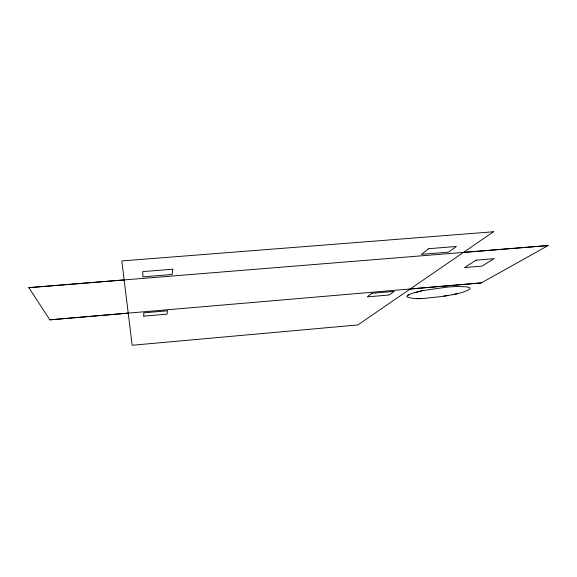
<?xml version="1.0" encoding="UTF-8"?>
<svg xmlns="http://www.w3.org/2000/svg" width="577" height="577" viewBox="0 0 577 577"><rect width="100%" height="100%" fill="white"/><g stroke="black" fill="none" stroke-linecap="round" stroke-linejoin="round"><path stroke-width="0.87" d="M407.744 295.287L406.771 296.802C416.832 300.704 428.603 297.407 439.155 296.874C449.425 295.02 460.468 294.364 469.721 289.2L470.125 288.45L469.736 287.779L466.613 286.827L456.674 286.502L447.485 287.05L422.703 290.606L411.754 293.469L407.744 295.287L409.381 294.4M28.85 287.635L49.824 319.838L481.305 282.903L548.15 245.542L28.85 287.656L124.149 279.932M414.82 292.525L422.703 290.606M453.096 294.58L457.222 293.679M443.958 296.189L448.646 295.424M128.217 313.131L49.824 319.838M410.204 288.99L481.305 282.903M143.803 316.146L167.106 314.119L167.525 310.787L143.723 312.849L143.803 316.124M463.446 252.416L548.15 245.542M417.056 298.533L420.878 298.46M172.804 269.192L172.134 274.486L142.887 276.852L142.764 271.601L172.804 269.214M371.855 293.289L367.275 296.881L389.201 294.977L394.221 291.371L371.855 293.289M428.639 248.701L421.484 254.32L448.589 252.127L456.421 246.473L428.639 248.701M493.494 231.766L357.863 324.938L132.155 345.255L121.826 260.934L493.494 231.766M476.112 260.162L464.485 267.569L481.903 266.12L494.136 258.676L476.112 260.162"/></g></svg>
